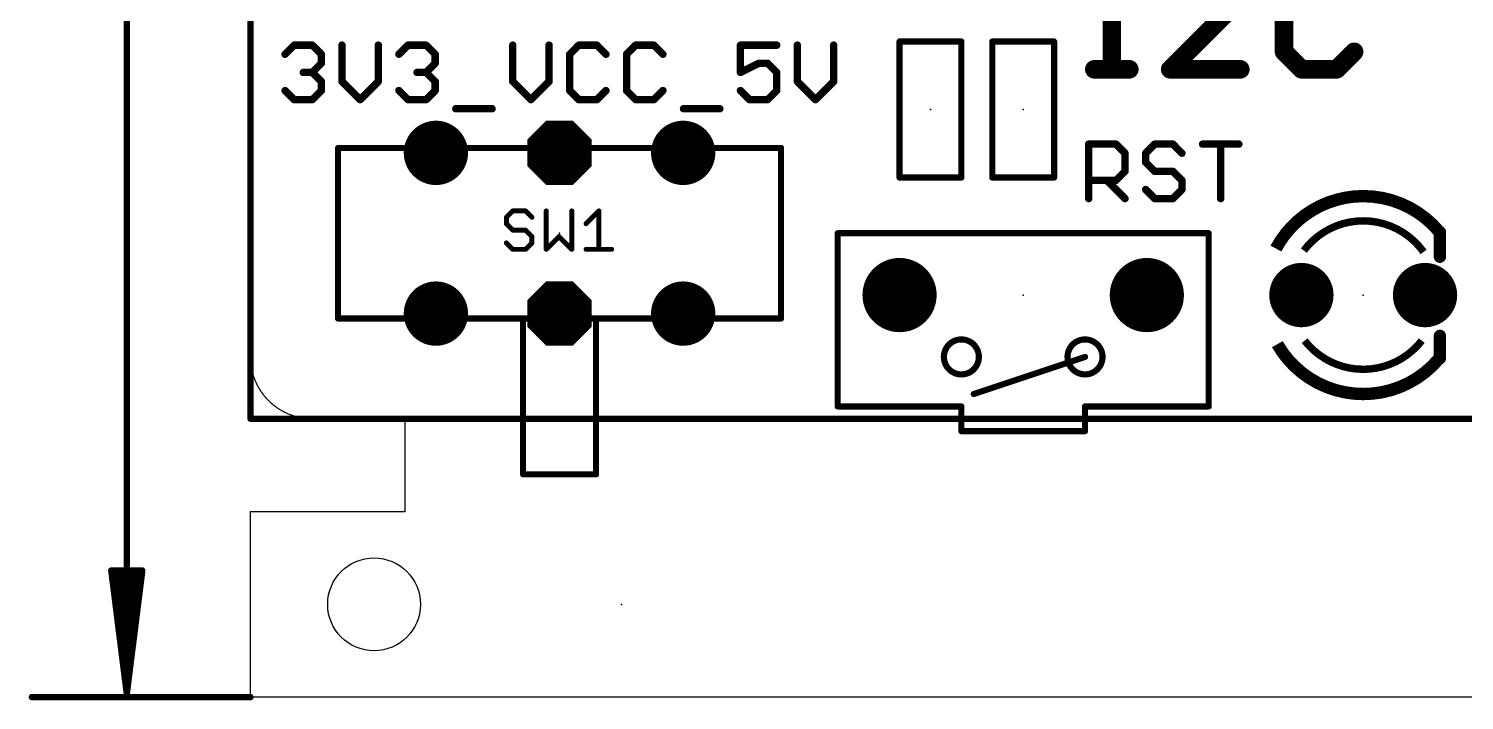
# Model space of a CAD drawing. Extents: x -6 to 140, y -6 to 118.
# Drawn here: x -4.56 to 24.94, y -5.78 to 8.01 of the extents above; entities that cross this region are included whole.
import ezdxf

# ---------------------------------------------------------------- set-up
doc = ezdxf.new("R2010")
doc.units = 0
for name, color, linetype in [('17', 94, 'CONTINUOUS'), ('20', 214, 'CONTINUOUS'), ('21', 251, 'CONTINUOUS'), ('23', 178, 'CONTINUOUS'), ('25', 251, 'CONTINUOUS'), ('50', 251, 'CONTINUOUS')]:
    doc.layers.add(name, color=color, linetype=linetype)

# ---------------------------------------------------------------- blocks, each defined once
blk = doc.blocks.new('ROUNDP')
at = {"const_width": 0.5}
blk.add_lwpolyline([(0, -0.25, 1), (0, 0.25, 1), (0, -0.25)], format="xyb", dxfattribs=at)
blk = doc.blocks.new('OCTAGONP')
at = {"const_width": 0.5}
blk.add_lwpolyline([(-0.25, -0.1036), (-0.25, 0.1036), (-0.1036, 0.25), (0.1036, 0.25), (0.25, 0.1036), (0.25, -0.1036), (0.1036, -0.25), (-0.1036, -0.25), (-0.25, -0.1036), (-0.25, 0.1036)], dxfattribs=at)

msp = doc.modelspace()

# ---------------------------------------------------------------- linework, layer by layer
at = {"layer": '20', "const_width": 0.0254}
for points in [[(0, 1.27), (0, 52.07)], [(1.27, 0), (64.77, 0)]]:
    msp.add_lwpolyline(points, dxfattribs=at)
at = {"layer": '20'}
for points, const_width in [([(0.0064, 1.27, 1), (-0.0064, 1.27)], 0.0127), ([(0.0064, 1.27, 1), (-0.0064, 1.27)], 0.0127), ([(-0.0064, 1.27, 1), (0.0064, 1.27)], 0.0127), ([(0, 1.27, 0.4142), (1.27, 0)], 0.0254), ([(0, 1.27, 0.4142), (1.27, 0)], 0.0254), ([(1.27, 0.0064, 1), (1.27, -0.0064)], 0.0127), ([(1.27, -0.0064, 1), (1.27, 0.0064)], 0.0127), ([(1.27, -0.0064, 1), (1.27, 0.0064)], 0.0127)]:
    msp.add_lwpolyline(points, format="xyb", dxfattribs=dict(at, const_width=const_width))
msp.add_circle((2.54, -3.81), 0.9525, dxfattribs=at)
at = {"layer": '21'}
for points, const_width in [([(0, 0), (0, 53.34)], 0.127), ([(17.6956, 7.1755), (17.6956, 9.3363)], 0.381), ([(21.2335, 8.9762), (21.2335, 7.5356)], 0.381), ([(18.8947, 7.1755), (20.3353, 8.6161)], 0.381), ([(0.7112, 7.4853), (0.8976, 7.6718)], 0.1524), ([(0.8976, 7.6718), (1.2705, 7.6718)], 0.1524), ([(1.2705, 7.6718), (1.4569, 7.4853)], 0.1524), ([(1.8806, 7.6718), (1.8806, 6.9261)], 0.1524), ([(2.6263, 6.9261), (2.6263, 7.6718)], 0.1524), ([(3.05, 7.4853), (3.2364, 7.6718)], 0.1524), ([(3.2364, 7.6718), (3.6093, 7.6718)], 0.1524), ([(3.6093, 7.6718), (3.7957, 7.4853)], 0.1524), ([(5.3888, 7.6718), (5.3888, 6.9261)], 0.1524), ([(6.1345, 6.9261), (6.1345, 7.6718)], 0.1524), ([(6.7446, 7.6718), (6.5582, 7.4853)], 0.1524), ([(7.1175, 7.6718), (6.7446, 7.6718)], 0.1524), ([(7.3039, 7.4853), (7.1175, 7.6718)], 0.1524), ([(7.914, 7.6718), (7.7276, 7.4853)], 0.1524), ([(8.2869, 7.6718), (7.914, 7.6718)], 0.1524), ([(8.4733, 7.4853), (8.2869, 7.6718)], 0.1524), ([(10.8121, 7.6718), (10.0664, 7.6718)], 0.1524), ([(10.0664, 7.6718), (10.0664, 7.1125)], 0.1524), ([(11.2358, 7.6718), (11.2358, 6.9261)], 0.1524), ([(11.9815, 6.9261), (11.9815, 7.6718)], 0.1524), ([(13.335, 4.953), (13.335, 7.747)], 0.127), ([(13.335, 7.747), (14.605, 7.747)], 0.127), ([(14.605, 7.747), (14.605, 4.953)], 0.127), ([(15.24, 4.953), (15.24, 7.747)], 0.127), ([(15.24, 7.747), (16.51, 7.747)], 0.127), ([(16.51, 7.747), (16.51, 4.953)], 0.127), ([(21.2335, 7.5356), (21.5936, 7.1755)], 0.381), ([(22.3139, 7.1755), (22.6741, 7.5356)], 0.381), ([(1.4569, 7.2989), (1.2705, 7.1125)], 0.1524), ([(1.4569, 7.4853), (1.4569, 7.2989)], 0.1524), ([(3.7957, 7.2989), (3.6093, 7.1125)], 0.1524), ([(3.7957, 7.4853), (3.7957, 7.2989)], 0.1524), ([(6.5582, 7.4853), (6.5582, 6.7396)], 0.1524), ([(7.7276, 7.4853), (7.7276, 6.7396)], 0.1524), ([(10.0664, 7.1125), (10.4392, 7.2989)], 0.1524), ([(10.4392, 7.2989), (10.6257, 7.2989)], 0.1524), ([(10.6257, 7.2989), (10.8121, 7.1125)], 0.1524), ([(1.2705, 7.1125), (1.084, 7.1125)], 0.1524), ([(1.2705, 7.1125), (1.4569, 6.9261)], 0.1524), ([(3.6093, 7.1125), (3.4228, 7.1125)], 0.1524), ([(3.6093, 7.1125), (3.7957, 6.9261)], 0.1524), ([(10.8121, 7.1125), (10.8121, 6.7396)], 0.1524), ([(17.3355, 7.1755), (18.0558, 7.1755)], 0.381), ([(20.3353, 7.1755), (18.8947, 7.1755)], 0.381), ([(21.5936, 7.1755), (22.3139, 7.1755)], 0.381), ([(0.8976, 6.5532), (0.7112, 6.7396)], 0.1524), ([(1.4569, 6.7396), (1.2705, 6.5532)], 0.1524), ([(1.4569, 6.9261), (1.4569, 6.7396)], 0.1524), ([(1.8806, 6.9261), (2.2534, 6.5532)], 0.1524), ([(2.2534, 6.5532), (2.6263, 6.9261)], 0.1524), ([(3.2364, 6.5532), (3.05, 6.7396)], 0.1524), ([(3.7957, 6.7396), (3.6093, 6.5532)], 0.1524), ([(3.7957, 6.9261), (3.7957, 6.7396)], 0.1524), ([(5.3888, 6.9261), (5.7616, 6.5532)], 0.1524), ([(5.7616, 6.5532), (6.1345, 6.9261)], 0.1524), ([(6.5582, 6.7396), (6.7446, 6.5532)], 0.1524), ([(7.1175, 6.5532), (7.3039, 6.7396)], 0.1524), ([(7.7276, 6.7396), (7.914, 6.5532)], 0.1524), ([(8.2869, 6.5532), (8.4733, 6.7396)], 0.1524), ([(10.2528, 6.5532), (10.0664, 6.7396)], 0.1524), ([(10.8121, 6.7396), (10.6257, 6.5532)], 0.1524), ([(11.2358, 6.9261), (11.6086, 6.5532)], 0.1524), ([(11.6086, 6.5532), (11.9815, 6.9261)], 0.1524), ([(1.2705, 6.5532), (0.8976, 6.5532)], 0.1524), ([(3.6093, 6.5532), (3.2364, 6.5532)], 0.1524), ([(6.7446, 6.5532), (7.1175, 6.5532)], 0.1524), ([(7.914, 6.5532), (8.2869, 6.5532)], 0.1524), ([(10.6257, 6.5532), (10.2528, 6.5532)], 0.1524), ([(4.2194, 6.3668), (4.9651, 6.3668)], 0.1524), ([(8.897, 6.3668), (9.6427, 6.3668)], 0.1524), ([(1.8, 2.06), (1.8, 5.56)], 0.127), ([(1.8, 5.56), (10.9, 5.56)], 0.127), ([(10.9, 5.56), (10.9, 2.06)], 0.127), ([(14.605, 4.953), (13.335, 4.953)], 0.127), ([(16.51, 4.953), (15.24, 4.953)], 0.127), ([(12.065, 0.254), (12.065, 3.81)], 0.127), ([(12.065, 3.81), (19.685, 3.81)], 0.127), ([(19.685, 3.81), (19.685, 0.254)], 0.127), ([(24.4348, 3.8354), (24.4348, 3.3274)], 0.254), ([(5.6, 2.06), (1.8, 2.06)], 0.127), ([(7.1, 2.06), (5.6, 2.06)], 0.127), ([(5.6, 2.06), (5.6, -1.14)], 0.127), ([(10.9, 2.06), (7.1, 2.06)], 0.127), ([(7.1, -1.14), (7.1, 2.06)], 0.127), ([(24.4348, 1.2446), (24.4348, 1.7018)], 0.254), ([(17.145, 1.27), (14.859, 0.508)], 0.127), ([(14.605, 0.254), (12.065, 0.254)], 0.127), ([(14.605, -0.254), (14.605, 0.254)], 0.127), ([(19.685, 0.254), (17.145, 0.254)], 0.127), ([(17.145, 0.254), (17.145, -0.254)], 0.127), ([(66.04, 0), (0, 0)], 0.127), ([(17.145, -0.254), (14.605, -0.254)], 0.127), ([(5.6, -1.14), (7.1, -1.14)], 0.127)]:
    msp.add_lwpolyline(points, dxfattribs=dict(at, const_width=const_width))
for points, const_width in [([(0.8976, 7.7099, 1), (0.8976, 7.6337)], 0.0762), ([(0.9246, 7.6448, 1), (0.8707, 7.6987)], 0.0762), ([(1.2974, 7.6987, 1), (1.2435, 7.6448)], 0.0762), ([(1.2705, 7.6337, 1), (1.2705, 7.7099)], 0.0762), ([(1.9187, 7.6718, 1), (1.8425, 7.6718)], 0.0762), ([(2.6644, 7.6718, 1), (2.5882, 7.6718)], 0.0762), ([(3.2364, 7.7099, 1), (3.2364, 7.6337)], 0.0762), ([(3.2634, 7.6448, 1), (3.2095, 7.6987)], 0.0762), ([(3.6362, 7.6987, 1), (3.5823, 7.6448)], 0.0762), ([(3.6093, 7.6337, 1), (3.6093, 7.7099)], 0.0762), ([(5.4269, 7.6718, 1), (5.3507, 7.6718)], 0.0762), ([(6.1726, 7.6718, 1), (6.0964, 7.6718)], 0.0762), ([(6.7446, 7.7099, 1), (6.7446, 7.6337)], 0.0762), ([(6.7716, 7.6448, 1), (6.7177, 7.6987)], 0.0762), ([(7.1444, 7.6987, 1), (7.0905, 7.6448)], 0.0762), ([(7.1175, 7.6337, 1), (7.1175, 7.7099)], 0.0762), ([(7.914, 7.7099, 1), (7.914, 7.6337)], 0.0762), ([(7.9409, 7.6448, 1), (7.8871, 7.6987)], 0.0762), ([(8.3138, 7.6987, 1), (8.2599, 7.6448)], 0.0762), ([(8.2869, 7.6337, 1), (8.2869, 7.7099)], 0.0762), ([(10.0664, 7.7099, 1), (10.0664, 7.6337)], 0.0762), ([(10.1045, 7.6718, 1), (10.0283, 7.6718)], 0.0762), ([(10.8121, 7.6337, 1), (10.8121, 7.7099)], 0.0762), ([(11.2739, 7.6718, 1), (11.1977, 7.6718)], 0.0762), ([(12.0196, 7.6718, 1), (11.9434, 7.6718)], 0.0762), ([(13.335, 7.7788, 1), (13.335, 7.7153)], 0.0635), ([(13.3668, 7.747, 1), (13.3033, 7.747)], 0.0635), ([(14.6368, 7.747, 1), (14.5732, 7.747)], 0.0635), ([(14.605, 7.7153, 1), (14.605, 7.7788)], 0.0635), ([(15.2718, 7.747, 1), (15.2082, 7.747)], 0.0635), ([(15.24, 7.7788, 1), (15.24, 7.7153)], 0.0635), ([(16.5418, 7.747, 1), (16.4783, 7.747)], 0.0635), ([(16.51, 7.7153, 1), (16.51, 7.7788)], 0.0635), ([(21.3008, 7.603, 1), (21.1661, 7.4683)], 0.1905), ([(22.7414, 7.4683, 1), (22.6067, 7.603)], 0.1905), ([(0.6843, 7.5123, 1), (0.7381, 7.4584)], 0.0762), ([(1.495, 7.4853, 1), (1.4188, 7.4853)], 0.0762), ([(1.43, 7.4584, 1), (1.4838, 7.5123)], 0.0762), ([(1.4838, 7.272, 1), (1.43, 7.3258)], 0.0762), ([(3.0231, 7.5123, 1), (3.0769, 7.4584)], 0.0762), ([(3.8338, 7.4853, 1), (3.7576, 7.4853)], 0.0762), ([(3.7688, 7.4584, 1), (3.8226, 7.5123)], 0.0762), ([(3.8226, 7.272, 1), (3.7688, 7.3258)], 0.0762), ([(6.5312, 7.5123, 1), (6.5851, 7.4584)], 0.0762), ([(6.5963, 7.4853, 1), (6.5201, 7.4853)], 0.0762), ([(7.2769, 7.4584, 1), (7.3308, 7.5123)], 0.0762), ([(7.7006, 7.5123, 1), (7.7545, 7.4584)], 0.0762), ([(7.7657, 7.4853, 1), (7.6895, 7.4853)], 0.0762), ([(8.4463, 7.4584, 1), (8.5002, 7.5123)], 0.0762), ([(10.4392, 7.337, 1), (10.4392, 7.2608)], 0.0762), ([(10.4563, 7.2648, 1), (10.4222, 7.333)], 0.0762), ([(10.6526, 7.3258, 1), (10.5987, 7.272)], 0.0762), ([(10.6257, 7.2608, 1), (10.6257, 7.337)], 0.0762), ([(21.1382, 7.5356, 1), (21.3287, 7.5356)], 0.1905), ([(1.084, 7.1506, 1), (1.084, 7.0744)], 0.0762), ([(1.2974, 7.1394, 1), (1.2435, 7.0855)], 0.0762), ([(1.2435, 7.1394, 1), (1.2974, 7.0855)], 0.0762), ([(1.2705, 7.0744, 1), (1.2705, 7.1506)], 0.0762), ([(1.4188, 7.2989, 1), (1.495, 7.2989)], 0.0762), ([(3.4228, 7.1506, 1), (3.4228, 7.0744)], 0.0762), ([(3.6362, 7.1394, 1), (3.5823, 7.0855)], 0.0762), ([(3.5823, 7.1394, 1), (3.6362, 7.0855)], 0.0762), ([(3.6093, 7.0744, 1), (3.6093, 7.1506)], 0.0762), ([(3.7576, 7.2989, 1), (3.8338, 7.2989)], 0.0762), ([(10.0493, 7.1466, 1), (10.0834, 7.0784)], 0.0762), ([(10.0283, 7.1125, 1), (10.1045, 7.1125)], 0.0762), ([(10.8502, 7.1125, 1), (10.774, 7.1125)], 0.0762), ([(10.7851, 7.0855, 1), (10.839, 7.1394)], 0.0762), ([(17.3355, 7.2708, 1), (17.3355, 7.0803)], 0.1905), ([(17.6004, 7.1755, 1), (17.7909, 7.1755)], 0.1905), ([(18.0558, 7.0803, 1), (18.0558, 7.2708)], 0.1905), ([(18.8273, 7.2429, 1), (18.962, 7.1081)], 0.1905), ([(18.8947, 7.2708, 1), (18.8947, 7.0803)], 0.1905), ([(20.3353, 7.0803, 1), (20.3353, 7.2708)], 0.1905), ([(21.5936, 7.2708, 1), (21.5936, 7.0803)], 0.1905), ([(21.5263, 7.1081, 1), (21.661, 7.2429)], 0.1905), ([(22.2466, 7.2429, 1), (22.3813, 7.1081)], 0.1905), ([(22.3139, 7.0803, 1), (22.3139, 7.2708)], 0.1905), ([(0.7381, 6.7666, 1), (0.6843, 6.7127)], 0.0762), ([(1.495, 6.9261, 1), (1.4188, 6.9261)], 0.0762), ([(1.43, 6.8991, 1), (1.4838, 6.953)], 0.0762), ([(1.4838, 6.7127, 1), (1.43, 6.7666)], 0.0762), ([(1.9075, 6.953, 1), (1.8537, 6.8991)], 0.0762), ([(1.8425, 6.9261, 1), (1.9187, 6.9261)], 0.0762), ([(2.5882, 6.9261, 1), (2.6644, 6.9261)], 0.0762), ([(2.6532, 6.8991, 1), (2.5994, 6.953)], 0.0762), ([(3.0769, 6.7666, 1), (3.0231, 6.7127)], 0.0762), ([(3.8338, 6.9261, 1), (3.7576, 6.9261)], 0.0762), ([(3.7688, 6.8991, 1), (3.8226, 6.953)], 0.0762), ([(3.8226, 6.7127, 1), (3.7688, 6.7666)], 0.0762), ([(5.4157, 6.953, 1), (5.3618, 6.8991)], 0.0762), ([(5.3507, 6.9261, 1), (5.4269, 6.9261)], 0.0762), ([(6.0964, 6.9261, 1), (6.1726, 6.9261)], 0.0762), ([(6.1614, 6.8991, 1), (6.1075, 6.953)], 0.0762), ([(6.5851, 6.7666, 1), (6.5312, 6.7127)], 0.0762), ([(7.3308, 6.7127, 1), (7.2769, 6.7666)], 0.0762), ([(7.7545, 6.7666, 1), (7.7006, 6.7127)], 0.0762), ([(8.5002, 6.7127, 1), (8.4463, 6.7666)], 0.0762), ([(10.0933, 6.7666, 1), (10.0394, 6.7127)], 0.0762), ([(10.839, 6.7127, 1), (10.7851, 6.7666)], 0.0762), ([(11.2627, 6.953, 1), (11.2088, 6.8991)], 0.0762), ([(11.1977, 6.9261, 1), (11.2739, 6.9261)], 0.0762), ([(11.9434, 6.9261, 1), (12.0196, 6.9261)], 0.0762), ([(12.0084, 6.8991, 1), (11.9545, 6.953)], 0.0762), ([(0.8976, 6.5913, 1), (0.8976, 6.5151)], 0.0762), ([(0.8707, 6.5263, 1), (0.9246, 6.5801)], 0.0762), ([(1.2435, 6.5801, 1), (1.2974, 6.5263)], 0.0762), ([(1.2705, 6.5151, 1), (1.2705, 6.5913)], 0.0762), ([(1.4188, 6.7396, 1), (1.495, 6.7396)], 0.0762), ([(2.2265, 6.5801, 1), (2.2804, 6.5263)], 0.0762), ([(2.2265, 6.5263, 1), (2.2804, 6.5801)], 0.0762), ([(3.2364, 6.5913, 1), (3.2364, 6.5151)], 0.0762), ([(3.2095, 6.5263, 1), (3.2634, 6.5801)], 0.0762), ([(3.5823, 6.5801, 1), (3.6362, 6.5263)], 0.0762), ([(3.6093, 6.5151, 1), (3.6093, 6.5913)], 0.0762), ([(3.7576, 6.7396, 1), (3.8338, 6.7396)], 0.0762), ([(5.7347, 6.5801, 1), (5.7886, 6.5263)], 0.0762), ([(5.7347, 6.5263, 1), (5.7886, 6.5801)], 0.0762), ([(6.5201, 6.7396, 1), (6.5963, 6.7396)], 0.0762), ([(6.7446, 6.5913, 1), (6.7446, 6.5151)], 0.0762), ([(6.7177, 6.5263, 1), (6.7716, 6.5801)], 0.0762), ([(7.0905, 6.5801, 1), (7.1444, 6.5263)], 0.0762), ([(7.1175, 6.5151, 1), (7.1175, 6.5913)], 0.0762), ([(7.6895, 6.7396, 1), (7.7657, 6.7396)], 0.0762), ([(7.914, 6.5913, 1), (7.914, 6.5151)], 0.0762), ([(7.8871, 6.5263, 1), (7.9409, 6.5801)], 0.0762), ([(8.2599, 6.5801, 1), (8.3138, 6.5263)], 0.0762), ([(8.2869, 6.5151, 1), (8.2869, 6.5913)], 0.0762), ([(10.2528, 6.5913, 1), (10.2528, 6.5151)], 0.0762), ([(10.2259, 6.5263, 1), (10.2797, 6.5801)], 0.0762), ([(10.5987, 6.5801, 1), (10.6526, 6.5263)], 0.0762), ([(10.6257, 6.5151, 1), (10.6257, 6.5913)], 0.0762), ([(10.774, 6.7396, 1), (10.8502, 6.7396)], 0.0762), ([(11.5817, 6.5801, 1), (11.6356, 6.5263)], 0.0762), ([(11.5817, 6.5263, 1), (11.6356, 6.5801)], 0.0762), ([(4.2194, 6.4049, 1), (4.2194, 6.3287)], 0.0762), ([(4.9651, 6.3287, 1), (4.9651, 6.4049)], 0.0762), ([(8.897, 6.4049, 1), (8.897, 6.3287)], 0.0762), ([(9.6427, 6.3287, 1), (9.6427, 6.4049)], 0.0762), ([(1.8, 5.5918, 1), (1.8, 5.5283)], 0.0635), ([(1.8317, 5.56, 1), (1.7683, 5.56)], 0.0635), ([(10.9318, 5.56, 1), (10.8682, 5.56)], 0.0635), ([(10.9, 5.5283, 1), (10.9, 5.5918)], 0.0635), ([(13.335, 4.9848, 1), (13.335, 4.9213)], 0.0635), ([(14.605, 4.9213, 1), (14.605, 4.9848)], 0.0635), ([(15.24, 4.9848, 1), (15.24, 4.9213)], 0.0635), ([(16.51, 4.9213, 1), (16.51, 4.9848)], 0.0635), ([(13.3033, 4.953, 1), (13.3668, 4.953)], 0.0635), ([(14.5732, 4.953, 1), (14.6368, 4.953)], 0.0635), ([(15.2082, 4.953, 1), (15.2718, 4.953)], 0.0635), ([(16.4783, 4.953, 1), (16.5418, 4.953)], 0.0635), ([(22.86, 4.572, 0.277), (21.0671, 3.4962)], 0.254), ([(24.421, 3.8409, 0.2226), (22.86, 4.572)], 0.254), ([(22.86, 4.064, 0.2361), (21.6408, 3.4544)], 0.1524), ([(24.1001, 3.4258, 0.2422), (22.86, 4.064)], 0.1524), ([(12.065, 3.8418, 1), (12.065, 3.7782)], 0.0635), ([(12.0968, 3.81, 1), (12.0333, 3.81)], 0.0635), ([(19.7168, 3.81, 1), (19.6533, 3.81)], 0.0635), ([(19.685, 3.7782, 1), (19.685, 3.8418)], 0.0635), ([(24.4983, 3.8354, 1), (24.3713, 3.8354)], 0.127), ([(24.3713, 3.3274, 1), (24.4983, 3.3274)], 0.127), ([(1.8, 2.0918, 1), (1.8, 2.0282)], 0.0635), ([(1.7683, 2.06, 1), (1.8317, 2.06)], 0.0635), ([(5.6, 2.0918, 1), (5.6, 2.0282)], 0.0635), ([(5.6318, 2.06, 1), (5.5683, 2.06)], 0.0635), ([(5.6, 2.0282, 1), (5.6, 2.0918)], 0.0635), ([(7.1, 2.0918, 1), (7.1, 2.0282)], 0.0635), ([(7.1318, 2.06, 1), (7.0683, 2.06)], 0.0635), ([(7.1, 2.0282, 1), (7.1, 2.0918)], 0.0635), ([(10.8682, 2.06, 1), (10.9318, 2.06)], 0.0635), ([(10.9, 2.0282, 1), (10.9, 2.0918)], 0.0635), ([(24.4983, 1.7018, 1), (24.3713, 1.7018)], 0.127), ([(14.605, 0.9108, 1), (14.605, 1.6292, 1), (14.605, 0.9108)], 0.127), ([(17.145, 0.9108, 1), (17.145, 1.6292, 1), (17.145, 0.9108)], 0.127), ([(21.0957, 1.5318, 0.2691), (22.86, 0.508)], 0.254), ([(21.657, 1.6044, 0.2315), (22.86, 1.016)], 0.1524), ([(22.86, 1.016, 0.2315), (24.063, 1.6044)], 0.1524), ([(17.155, 1.2399, 1), (17.135, 1.3001)], 0.0635), ([(22.86, 0.508, 0.2206), (24.4112, 1.2274)], 0.254), ([(24.3713, 1.2446, 1), (24.4983, 1.2446)], 0.127), ([(12.065, 0.2858, 1), (12.065, 0.2223)], 0.0635), ([(14.6368, 0.254, 1), (14.5732, 0.254)], 0.0635), ([(14.605, 0.2223, 1), (14.605, 0.2858)], 0.0635), ([(14.849, 0.5381, 1), (14.869, 0.4779)], 0.0635), ([(17.145, 0.2858, 1), (17.145, 0.2223)], 0.0635), ([(17.1767, 0.254, 1), (17.1133, 0.254)], 0.0635), ([(19.685, 0.2223, 1), (19.685, 0.2858)], 0.0635), ([(0, 0.0318, 1), (0, -0.0318)], 0.0635), ([(-0.0318, 0, 1), (0.0318, 0)], 0.0635), ([(12.0333, 0.254, 1), (12.0968, 0.254)], 0.0635), ([(19.6533, 0.254, 1), (19.7168, 0.254)], 0.0635), ([(14.5732, -0.254, 1), (14.6368, -0.254)], 0.0635), ([(14.605, -0.2223, 1), (14.605, -0.2858)], 0.0635), ([(17.1133, -0.254, 1), (17.1767, -0.254)], 0.0635), ([(17.145, -0.2858, 1), (17.145, -0.2223)], 0.0635), ([(5.6, -1.1083, 1), (5.6, -1.1718)], 0.0635), ([(5.5683, -1.14, 1), (5.6318, -1.14)], 0.0635), ([(7.0683, -1.14, 1), (7.1318, -1.14)], 0.0635), ([(7.1, -1.1718, 1), (7.1, -1.1083)], 0.0635)]:
    msp.add_lwpolyline(points, format="xyb", dxfattribs=dict(at, const_width=const_width))
at = {"layer": '23'}
for p in [(13.97, 6.35), (15.875, 6.35), (6.35, 3.81), (15.875, 2.54), (22.86, 2.54), (0, 0), (7.62, -3.81)]:
    msp.add_point(p, dxfattribs=at)
at = {"layer": '25'}
for points, const_width in [([(17.2212, 4.5212), (17.2212, 5.6398)], 0.1524), ([(17.2212, 5.6398), (17.7805, 5.6398)], 0.1524), ([(17.7805, 5.6398), (17.9669, 5.4533)], 0.1524), ([(18.577, 5.6398), (18.3906, 5.4533)], 0.1524), ([(18.9499, 5.6398), (18.577, 5.6398)], 0.1524), ([(19.1363, 5.4533), (18.9499, 5.6398)], 0.1524), ([(19.56, 5.6398), (20.3057, 5.6398)], 0.1524), ([(19.9328, 4.5212), (19.9328, 5.6398)], 0.1524), ([(17.9669, 5.4533), (17.9669, 5.0805)], 0.1524), ([(18.3906, 5.4533), (18.3906, 5.2669)], 0.1524), ([(18.3906, 5.2669), (18.577, 5.0805)], 0.1524), ([(17.9669, 5.0805), (17.7805, 4.8941)], 0.1524), ([(18.577, 5.0805), (18.9499, 5.0805)], 0.1524), ([(18.9499, 5.0805), (19.1363, 4.8941)], 0.1524), ([(17.7805, 4.8941), (17.2212, 4.8941)], 0.1524), ([(17.594, 4.8941), (17.9669, 4.5212)], 0.1524), ([(18.577, 4.5212), (18.3906, 4.7076)], 0.1524), ([(19.1363, 4.7076), (18.9499, 4.5212)], 0.1524), ([(19.1363, 4.8941), (19.1363, 4.7076)], 0.1524), ([(18.9499, 4.5212), (18.577, 4.5212)], 0.1524), ([(5.3891, 4.2679), (5.2578, 4.1365)], 0.1016), ([(5.2578, 4.1365), (5.2578, 4.0052)], 0.1016), ([(5.6518, 4.2679), (5.3891, 4.2679)], 0.1016), ([(5.7832, 4.1365), (5.6518, 4.2679)], 0.1016), ([(6.0764, 4.2679), (6.0764, 3.4798)], 0.1016), ([(6.6018, 3.4798), (6.6018, 4.2679)], 0.1016), ([(6.895, 4.0052), (7.1576, 4.2679)], 0.1016), ([(7.1576, 4.2679), (7.1576, 3.4798)], 0.1016), ([(5.2578, 4.0052), (5.3891, 3.8738)], 0.1016), ([(5.3891, 3.8738), (5.6518, 3.8738)], 0.1016), ([(5.6518, 3.8738), (5.7832, 3.7425)], 0.1016), ([(5.3891, 3.4798), (5.2578, 3.6111)], 0.1016), ([(5.7832, 3.6111), (5.6518, 3.4798)], 0.1016), ([(5.7832, 3.7425), (5.7832, 3.6111)], 0.1016), ([(6.0764, 3.4798), (6.3391, 3.7425)], 0.1016), ([(6.3391, 3.7425), (6.6018, 3.4798)], 0.1016), ([(5.6518, 3.4798), (5.3891, 3.4798)], 0.1016), ([(6.895, 3.4798), (7.4203, 3.4798)], 0.1016)]:
    msp.add_lwpolyline(points, dxfattribs=dict(at, const_width=const_width))
for points, const_width in [([(17.2593, 5.6398, 1), (17.1831, 5.6398)], 0.0762), ([(17.2212, 5.6779, 1), (17.2212, 5.6017)], 0.0762), ([(17.8074, 5.6667, 1), (17.7535, 5.6128)], 0.0762), ([(17.7805, 5.6017, 1), (17.7805, 5.6779)], 0.0762), ([(18.577, 5.6779, 1), (18.577, 5.6017)], 0.0762), ([(18.604, 5.6128, 1), (18.5501, 5.6667)], 0.0762), ([(18.9768, 5.6667, 1), (18.9229, 5.6128)], 0.0762), ([(18.9499, 5.6017, 1), (18.9499, 5.6779)], 0.0762), ([(19.56, 5.6779, 1), (19.56, 5.6017)], 0.0762), ([(19.9709, 5.6398, 1), (19.8947, 5.6398)], 0.0762), ([(20.3057, 5.6017, 1), (20.3057, 5.6779)], 0.0762), ([(18.005, 5.4533, 1), (17.9288, 5.4533)], 0.0762), ([(17.94, 5.4264, 1), (17.9938, 5.4803)], 0.0762), ([(18.4287, 5.4533, 1), (18.3525, 5.4533)], 0.0762), ([(18.3637, 5.4803, 1), (18.4175, 5.4264)], 0.0762), ([(18.4175, 5.2938, 1), (18.3637, 5.24)], 0.0762), ([(19.1094, 5.4264, 1), (19.1632, 5.4803)], 0.0762), ([(17.9288, 5.0805, 1), (18.005, 5.0805)], 0.0762), ([(17.9938, 5.0535, 1), (17.94, 5.1074)], 0.0762), ([(18.3525, 5.2669, 1), (18.4287, 5.2669)], 0.0762), ([(18.577, 5.1186, 1), (18.577, 5.0424)], 0.0762), ([(18.5501, 5.0535, 1), (18.604, 5.1074)], 0.0762), ([(18.9768, 5.1074, 1), (18.9229, 5.0535)], 0.0762), ([(18.9499, 5.0424, 1), (18.9499, 5.1186)], 0.0762), ([(17.2212, 4.9322, 1), (17.2212, 4.8559)], 0.0762), ([(17.621, 4.921, 1), (17.5671, 4.8671)], 0.0762), ([(17.7535, 4.921, 1), (17.8074, 4.8671)], 0.0762), ([(17.7805, 4.8559, 1), (17.7805, 4.9322)], 0.0762), ([(18.4175, 4.7346, 1), (18.3637, 4.6807)], 0.0762), ([(19.1744, 4.8941, 1), (19.0982, 4.8941)], 0.0762), ([(19.0982, 4.7076, 1), (19.1744, 4.7076)], 0.0762), ([(19.1094, 4.8671, 1), (19.1632, 4.921)], 0.0762), ([(19.1632, 4.6807, 1), (19.1094, 4.7346)], 0.0762), ([(17.1831, 4.5212, 1), (17.2593, 4.5212)], 0.0762), ([(17.94, 4.4943, 1), (17.9938, 4.5481)], 0.0762), ([(18.577, 4.5593, 1), (18.577, 4.4831)], 0.0762), ([(18.5501, 4.4943, 1), (18.604, 4.5481)], 0.0762), ([(18.9229, 4.5481, 1), (18.9768, 4.4943)], 0.0762), ([(18.9499, 4.4831, 1), (18.9499, 4.5593)], 0.0762), ([(19.8947, 4.5212, 1), (19.9709, 4.5212)], 0.0762), ([(5.2832, 4.1365, 1), (5.2324, 4.1365)], 0.0508), ([(5.2398, 4.1545, 1), (5.2758, 4.1186)], 0.0508), ([(5.3891, 4.2933, 1), (5.3891, 4.2425)], 0.0508), ([(5.4071, 4.2499, 1), (5.3712, 4.2858)], 0.0508), ([(5.6698, 4.2858, 1), (5.6339, 4.2499)], 0.0508), ([(5.6518, 4.2425, 1), (5.6518, 4.2933)], 0.0508), ([(5.7652, 4.1186, 1), (5.8011, 4.1545)], 0.0508), ([(6.1018, 4.2679, 1), (6.051, 4.2679)], 0.0508), ([(6.6272, 4.2679, 1), (6.5764, 4.2679)], 0.0508), ([(7.183, 4.2679, 1), (7.1322, 4.2679)], 0.0508), ([(7.1756, 4.2499, 1), (7.1397, 4.2858)], 0.0508), ([(5.2758, 4.0231, 1), (5.2398, 3.9872)], 0.0508), ([(5.2324, 4.0052, 1), (5.2832, 4.0052)], 0.0508), ([(5.3891, 3.8992, 1), (5.3891, 3.8484)], 0.0508), ([(5.3712, 3.8559, 1), (5.4071, 3.8918)], 0.0508), ([(5.6698, 3.8918, 1), (5.6339, 3.8559)], 0.0508), ([(5.6518, 3.8484, 1), (5.6518, 3.8992)], 0.0508), ([(6.877, 4.0231, 1), (6.9129, 3.9872)], 0.0508), ([(5.2758, 3.6291, 1), (5.2398, 3.5932)], 0.0508), ([(5.8086, 3.7425, 1), (5.7578, 3.7425)], 0.0508), ([(5.7578, 3.6111, 1), (5.8086, 3.6111)], 0.0508), ([(5.7652, 3.7245, 1), (5.8011, 3.7605)], 0.0508), ([(5.8011, 3.5932, 1), (5.7652, 3.6291)], 0.0508), ([(6.357, 3.7605, 1), (6.3211, 3.7245)], 0.0508), ([(6.357, 3.7245, 1), (6.3211, 3.7605)], 0.0508), ([(5.3891, 3.5052, 1), (5.3891, 3.4544)], 0.0508), ([(5.3712, 3.4618, 1), (5.4071, 3.4978)], 0.0508), ([(5.6339, 3.4978, 1), (5.6698, 3.4618)], 0.0508), ([(5.6518, 3.4544, 1), (5.6518, 3.5052)], 0.0508), ([(6.0584, 3.4978, 1), (6.0943, 3.4618)], 0.0508), ([(6.051, 3.4798, 1), (6.1018, 3.4798)], 0.0508), ([(6.5764, 3.4798, 1), (6.6272, 3.4798)], 0.0508), ([(6.5838, 3.4618, 1), (6.6197, 3.4978)], 0.0508), ([(6.895, 3.5052, 1), (6.895, 3.4544)], 0.0508), ([(7.1322, 3.4798, 1), (7.183, 3.4798)], 0.0508), ([(7.4203, 3.4544, 1), (7.4203, 3.5052)], 0.0508)]:
    msp.add_lwpolyline(points, format="xyb", dxfattribs=dict(at, const_width=const_width))
at = {"layer": '50'}
for points, const_width in [([(-2.54, 112.33), (-2.54, -5.65)], 0.13), ([(3.175, -1.905), (3.175, 0)], 0.0254), ([(0, -5.715), (0, -1.905)], 0.0254), ([(0, -1.905), (3.175, -1.905)], 0.0254), ([(-2.54, -5.65), (-2.8592, -3.115)], 0.13), ([(-2.8592, -3.115), (-2.2208, -3.115)], 0.13), ([(-2.54, -5.65), (-2.8, -3.115)], 0.13), ([(-2.54, -5.65), (-2.67, -3.115)], 0.13), ([(-2.2208, -3.115), (-2.54, -5.65)], 0.13), ([(-2.41, -3.115), (-2.54, -5.65)], 0.13), ([(-2.28, -3.115), (-2.54, -5.65)], 0.13), ([(0, -5.715), (-4.49, -5.715)], 0.13), ([(139.7, -5.715), (0, -5.715)], 0.0254)]:
    msp.add_lwpolyline(points, dxfattribs=dict(at, const_width=const_width))
for points, const_width in [([(3.1814, 0, 1), (3.1687, 0)], 0.0127), ([(0.0064, -1.905, 1), (-0.0064, -1.905)], 0.0127), ([(0, -1.8986, 1), (0, -1.9114)], 0.0127), ([(3.1687, -1.905, 1), (3.1814, -1.905)], 0.0127), ([(3.175, -1.9114, 1), (3.175, -1.8986)], 0.0127), ([(-2.827, -3.1109, 1), (-2.8915, -3.1191)], 0.065), ([(-2.8592, -3.0825, 1), (-2.8592, -3.1475)], 0.065), ([(-2.7677, -3.1117, 1), (-2.8323, -3.1183)], 0.065), ([(-2.6375, -3.1133, 1), (-2.7025, -3.1167)], 0.065), ([(-2.3775, -3.1167, 1), (-2.4425, -3.1133)], 0.065), ([(-2.2477, -3.1183, 1), (-2.3123, -3.1117)], 0.065), ([(-2.1885, -3.1191, 1), (-2.253, -3.1109)], 0.065), ([(-2.2208, -3.1475, 1), (-2.2208, -3.0825)], 0.065), ([(-4.49, -5.6825, 1), (-4.49, -5.7475)], 0.065), ([(-2.5722, -5.6459, 1), (-2.5078, -5.6541)], 0.065), ([(-2.5723, -5.6467, 1), (-2.5077, -5.6533)], 0.065), ([(-2.5725, -5.6517, 1), (-2.5075, -5.6483)], 0.065), ([(-2.5725, -5.6483, 1), (-2.5075, -5.6517)], 0.065), ([(-2.5725, -5.65, 1), (-2.5075, -5.65)], 0.065), ([(-2.5723, -5.6533, 1), (-2.5077, -5.6467)], 0.065), ([(-2.5722, -5.6541, 1), (-2.5078, -5.6459)], 0.065), ([(0, -5.7475, 1), (0, -5.6825)], 0.065), ([(0, -5.7086, 1), (0, -5.7214)], 0.0127), ([(-0.0064, -5.715, 1), (0.0064, -5.715)], 0.0127)]:
    msp.add_lwpolyline(points, format="xyb", dxfattribs=dict(at, const_width=const_width))

# ---------------------------------------------------------------- block references
at = {"layer": '17'}
for name, p, xscale, yscale, rotation in [('ROUNDP', (3.81, 5.46), 1.3208, 1.3208, 90), ('ROUNDP', (3.81, 5.46), 1.3208, 1.3208, 90), ('OCTAGONP', (6.35, 5.46), 1.3208, 1.3208, 90), ('OCTAGONP', (6.35, 5.46), 1.3208, 1.3208, 90), ('ROUNDP', (8.89, 5.46), 1.3208, 1.3208, 90), ('ROUNDP', (8.89, 5.46), 1.3208, 1.3208, 90), ('ROUNDP', (13.335, 2.54), 1.524, 1.524, 270), ('ROUNDP', (13.335, 2.54), 1.524, 1.524, 270), ('ROUNDP', (18.415, 2.54), 1.524, 1.524, 270), ('ROUNDP', (18.415, 2.54), 1.524, 1.524, 270), ('ROUNDP', (3.81, 2.16), 1.3208, 1.3208, 90), ('ROUNDP', (3.81, 2.16), 1.3208, 1.3208, 90), ('OCTAGONP', (6.35, 2.16), 1.3208, 1.3208, 90), ('OCTAGONP', (6.35, 2.16), 1.3208, 1.3208, 90), ('ROUNDP', (8.89, 2.16), 1.3208, 1.3208, 90), ('ROUNDP', (8.89, 2.16), 1.3208, 1.3208, 90)]:
    msp.add_blockref(name, p, dxfattribs=dict(at, xscale=xscale, yscale=yscale, rotation=rotation))
at = {"layer": '17', "xscale": 1.3208, "yscale": 1.3208}
for p in [(21.59, 2.54), (21.59, 2.54), (24.13, 2.54), (24.13, 2.54)]:
    msp.add_blockref('ROUNDP', p, dxfattribs=at)

doc.saveas('drawing.dxf')
